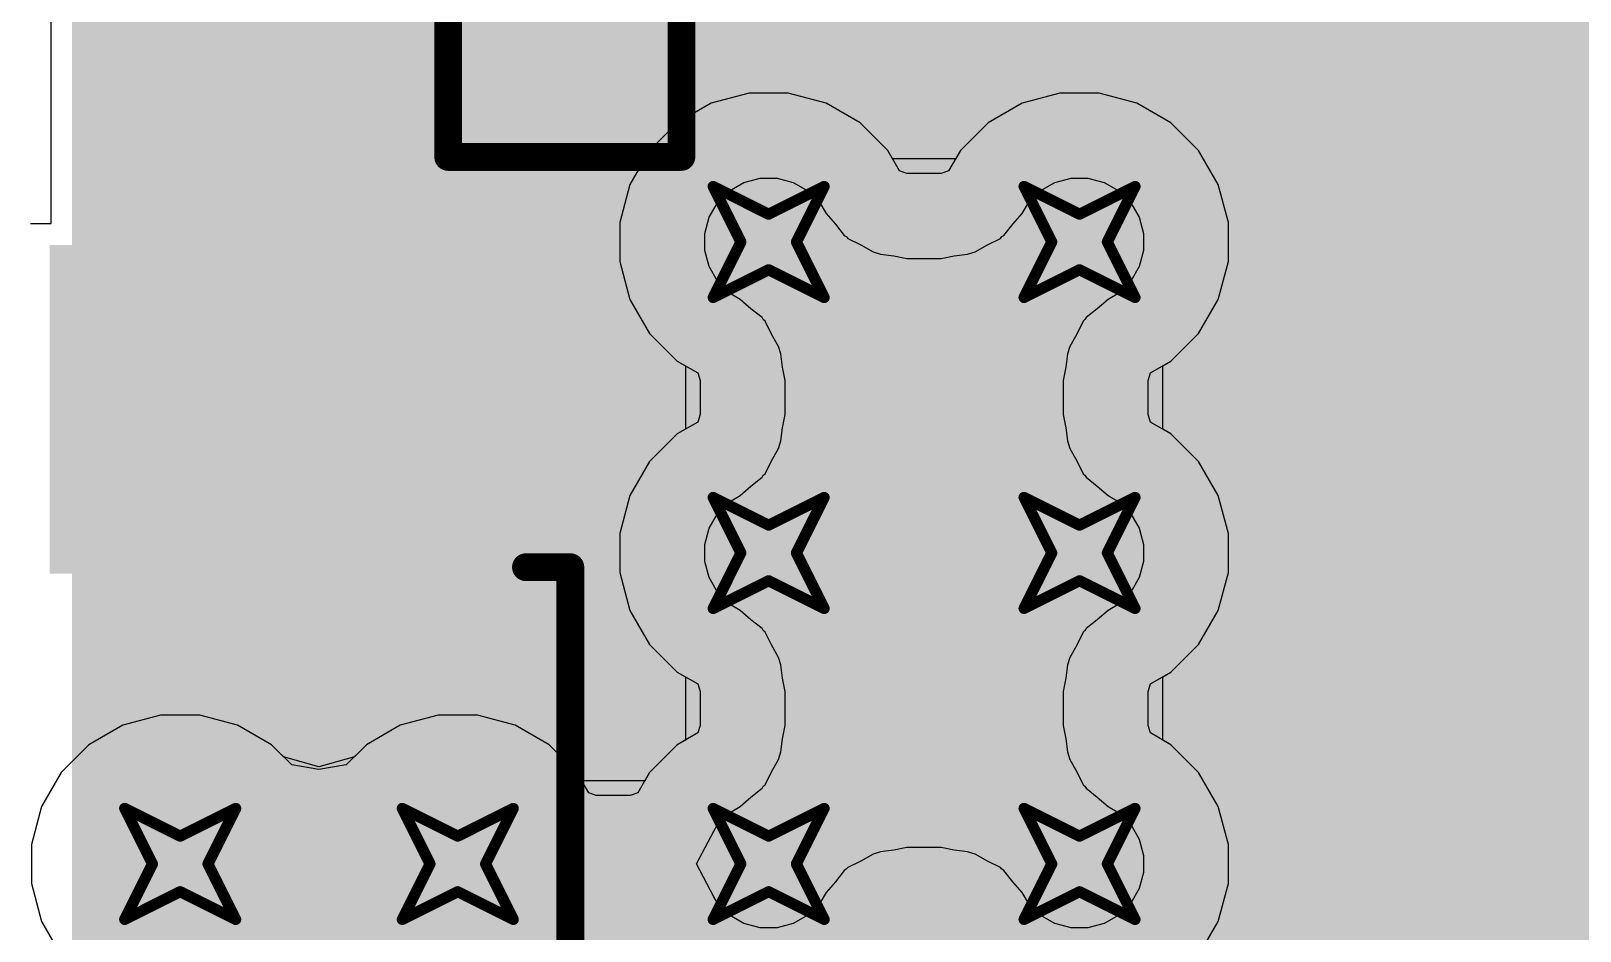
# Model space of a CAD drawing. Header units: inches. Extents: x -36 to 349, y -11 to 240.
# Drawn here: x 34.69 to 41.78, y 10.81 to 14.93 of the extents above; entities that cross this region are included whole.
import ezdxf

# ---------------------------------------------------------------- set-up
doc = ezdxf.new("R2010")
doc.units = ezdxf.units.IN
for name, color, linetype in [('Bottom Layer', 5, 'Continuous'), ('Drill Drawing', 1, 'Continuous'), ('Layer 1', 16, 'Continuous'), ('Layer 2', 76, 'Continuous'), ('Top Layer', 1, 'Continuous'), ('Top Overlay', 2, 'Continuous'), ('Top Paste', 8, 'Continuous'), ('Top Solder', 216, 'Continuous'), ('Via Holes', 16, 'Continuous')]:
    doc.layers.add(name, color=color, linetype=linetype)

# ---------------------------------------------------------------- blocks, each defined once
blk = doc.blocks.new('SOP_8_165')
at = {"layer": 'Top Layer'}
for points in [[(-3.4, 2.255), (-2.1, 2.255), (-2.1, 1.555), (-3.4, 1.555)], [(2.1, 2.255), (3.4, 2.255), (3.4, 1.555), (2.1, 1.555)], [(-3.4, 0.985), (-2.1, 0.985), (-2.1, 0.285), (-3.4, 0.285)], [(2.1, 0.985), (3.4, 0.985), (3.4, 0.285), (2.1, 0.285)], [(-3.4, -0.285), (-2.1, -0.285), (-2.1, -0.985), (-3.4, -0.985)], [(2.1, -0.285), (3.4, -0.285), (3.4, -0.985), (2.1, -0.985)], [(-3.4, -1.555), (-2.1, -1.555), (-2.1, -2.255), (-3.4, -2.255)], [(2.1, -1.555), (3.4, -1.555), (3.4, -2.255), (2.1, -2.255)]]:
    blk.add_hatch(color=1, dxfattribs=at).paths.add_polyline_path(points)
at = {"layer": 'Top Overlay'}
blk.add_hatch(color=2, dxfattribs=at).paths.add_polyline_path([(-1.9794, 1.4721), (-1.7, 1.4721), (-1.7, 2.1325), (-1.9794, 2.1325)])
at = {"layer": 'Top Paste'}
for points in [[(-3.4, 2.255), (-2.1, 2.255), (-2.1, 1.555), (-3.4, 1.555)], [(2.1, 2.255), (3.4, 2.255), (3.4, 1.555), (2.1, 1.555)], [(-3.4, 0.985), (-2.1, 0.985), (-2.1, 0.285), (-3.4, 0.285)], [(2.1, 0.985), (3.4, 0.985), (3.4, 0.285), (2.1, 0.285)], [(-3.4, -0.285), (-2.1, -0.285), (-2.1, -0.985), (-3.4, -0.985)], [(2.1, -0.285), (3.4, -0.285), (3.4, -0.985), (2.1, -0.985)], [(-3.4, -1.555), (-2.1, -1.555), (-2.1, -2.255), (-3.4, -2.255)], [(2.1, -1.555), (3.4, -1.555), (3.4, -2.255), (2.1, -2.255)]]:
    blk.add_hatch(color=8, dxfattribs=at).paths.add_polyline_path(points)
at = {"layer": 'Top Solder'}
for points in [[(-3.5016, 2.3566), (-1.9984, 2.3566), (-1.9984, 1.4534), (-3.5016, 1.4534)], [(1.9984, 2.3566), (3.5016, 2.3566), (3.5016, 1.4534), (1.9984, 1.4534)], [(-3.5016, 1.0866), (-1.9984, 1.0866), (-1.9984, 0.1834), (-3.5016, 0.1834)], [(1.9984, 1.0866), (3.5016, 1.0866), (3.5016, 0.1834), (1.9984, 0.1834)], [(-3.5016, -0.1834), (-1.9984, -0.1834), (-1.9984, -1.0866), (-3.5016, -1.0866)], [(1.9984, -0.1834), (3.5016, -0.1834), (3.5016, -1.0866), (1.9984, -1.0866)], [(-3.5016, -1.4534), (-1.9984, -1.4534), (-1.9984, -2.3566), (-3.5016, -2.3566)], [(1.9984, -1.4534), (3.5016, -1.4534), (3.5016, -2.3566), (1.9984, -2.3566)]]:
    blk.add_hatch(color=216, dxfattribs=at).paths.add_polyline_path(points)
at = {"layer": 'Top Overlay'}
for points in [[(-2.0356, 2.5654, 0.127, 0.127, 0), (-2.0356, 2.3622, 0.127, 0.127, 0)], [(-2.0356, 2.5654, 0.127, 0.127, 0), (2.0284, 2.5654, 0.127, 0.127, 0)], [(2.0284, 2.5654, 0.127, 0.127, 0), (2.0284, 2.3622, 0.127, 0.127, 0)], [(-3.6866, 2.032, 0.127, 0.127, 0), (-3.6866, 1.778, 0.127, 0.127, 0)], [(-3.6866, 2.032, 0.127, 0.127, 0), (-3.5596, 1.905, 0.127, 0.127, 0)], [(-3.5596, 1.905, 0.127, 0.127, 0), (-3.6866, 1.778, 0.127, 0.127, 0)], [(-2.0356, -2.3622, 0.127, 0.127, 0), (-2.0356, -2.5654, 0.127, 0.127, 0)], [(2.0284, -2.3622, 0.127, 0.127, 0), (2.0284, -2.5654, 0.127, 0.127, 0)], [(-2.0356, -2.5654, 0.127, 0.127, 0), (2.0284, -2.5654, 0.127, 0.127, 0)]]:
    blk.add_lwpolyline(points, format="xyseb", dxfattribs=at)
for points in [[(-2.0673, 2.5654, 0.0635, 0.0635, 1), (-2.0038, 2.5654, 0.0635, 0.0635, 1)], [(-2.0673, 2.5654, 0.0635, 0.0635, 1), (-2.0038, 2.5654, 0.0635, 0.0635, 1)], [(1.9967, 2.5654, 0.0635, 0.0635, 1), (2.0602, 2.5654, 0.0635, 0.0635, 1)], [(1.9967, 2.5654, 0.0635, 0.0635, 1), (2.0602, 2.5654, 0.0635, 0.0635, 1)], [(-2.0673, 2.3622, 0.0635, 0.0635, 1), (-2.0038, 2.3622, 0.0635, 0.0635, 1)], [(1.9967, 2.3622, 0.0635, 0.0635, 1), (2.0602, 2.3622, 0.0635, 0.0635, 1)], [(-3.7183, 2.032, 0.0635, 0.0635, 1), (-3.6548, 2.032, 0.0635, 0.0635, 1)], [(-3.7183, 2.032, 0.0635, 0.0635, 1), (-3.6548, 2.032, 0.0635, 0.0635, 1)], [(-3.5913, 1.905, 0.0635, 0.0635, 1), (-3.5278, 1.905, 0.0635, 0.0635, 1)], [(-3.5913, 1.905, 0.0635, 0.0635, 1), (-3.5278, 1.905, 0.0635, 0.0635, 1)], [(-3.7183, 1.778, 0.0635, 0.0635, 1), (-3.6548, 1.778, 0.0635, 0.0635, 1)], [(-3.7183, 1.778, 0.0635, 0.0635, 1), (-3.6548, 1.778, 0.0635, 0.0635, 1)], [(-2.0673, -2.3622, 0.0635, 0.0635, 1), (-2.0038, -2.3622, 0.0635, 0.0635, 1)], [(1.9967, -2.3622, 0.0635, 0.0635, 1), (2.0602, -2.3622, 0.0635, 0.0635, 1)], [(-2.0673, -2.5654, 0.0635, 0.0635, 1), (-2.0038, -2.5654, 0.0635, 0.0635, 1)], [(-2.0673, -2.5654, 0.0635, 0.0635, 1), (-2.0038, -2.5654, 0.0635, 0.0635, 1)], [(1.9967, -2.5654, 0.0635, 0.0635, 1), (2.0602, -2.5654, 0.0635, 0.0635, 1)], [(1.9967, -2.5654, 0.0635, 0.0635, 1), (2.0602, -2.5654, 0.0635, 0.0635, 1)]]:
    blk.add_lwpolyline(points, format="xyseb", close=True, dxfattribs=at)
blk = doc.blocks.new('R___0603_294')
at = {"layer": 'Top Layer'}
for points in [[(-0.381, 0.4445), (-0.381, -0.4445), (-1.143, -0.4445), (-1.143, 0.4445)], [(1.143, 0.4445), (1.143, -0.4445), (0.381, -0.4445), (0.381, 0.4445)]]:
    blk.add_hatch(color=1, dxfattribs=at).paths.add_polyline_path(points)
at = {"layer": 'Top Paste'}
for points in [[(-0.381, 0.4445), (-0.381, -0.4445), (-1.143, -0.4445), (-1.143, 0.4445)], [(1.143, 0.4445), (1.143, -0.4445), (0.381, -0.4445), (0.381, 0.4445)]]:
    blk.add_hatch(color=8, dxfattribs=at).paths.add_polyline_path(points)
at = {"layer": 'Top Solder'}
for points in [[(-0.2794, 0.5461), (-0.2794, -0.5461), (-1.2446, -0.5461), (-1.2446, 0.5461)], [(1.2446, 0.5461), (1.2446, -0.5461), (0.2794, -0.5461), (0.2794, 0.5461)]]:
    blk.add_hatch(color=216, dxfattribs=at).paths.add_polyline_path(points)
at = {"layer": 'Top Overlay'}
for points in [[(-1.2192, -0.5334, 0.127, 0.127, 0), (-1.2192, 0.5334, 0.127, 0.127, 0)], [(1.2192, 0.5334, 0.127, 0.127, 0), (-1.2192, 0.5334, 0.127, 0.127, 0)], [(1.2192, -0.5334, 0.127, 0.127, 0), (1.2192, 0.5334, 0.127, 0.127, 0)], [(1.2192, -0.5334, 0.127, 0.127, 0), (-1.2192, -0.5334, 0.127, 0.127, 0)]]:
    blk.add_lwpolyline(points, format="xyseb", dxfattribs=at)
for points in [[(-1.251, 0.5334, 0.0635, 0.0635, 1), (-1.1874, 0.5334, 0.0635, 0.0635, 1)], [(-1.251, 0.5334, 0.0635, 0.0635, 1), (-1.1874, 0.5334, 0.0635, 0.0635, 1)], [(1.1874, 0.5334, 0.0635, 0.0635, 1), (1.251, 0.5334, 0.0635, 0.0635, 1)], [(1.1874, 0.5334, 0.0635, 0.0635, 1), (1.251, 0.5334, 0.0635, 0.0635, 1)], [(-1.251, -0.5334, 0.0635, 0.0635, 1), (-1.1874, -0.5334, 0.0635, 0.0635, 1)], [(-1.251, -0.5334, 0.0635, 0.0635, 1), (-1.1874, -0.5334, 0.0635, 0.0635, 1)], [(1.1874, -0.5334, 0.0635, 0.0635, 1), (1.251, -0.5334, 0.0635, 0.0635, 1)], [(1.1874, -0.5334, 0.0635, 0.0635, 1), (1.251, -0.5334, 0.0635, 0.0635, 1)]]:
    blk.add_lwpolyline(points, format="xyseb", close=True, dxfattribs=at)

msp = doc.modelspace()

# ---------------------------------------------------------------- hatches: boundary and pattern name
at = {"layer": 'Bottom Layer'}
h = msp.add_hatch(color=5, dxfattribs=at)
edge = h.paths.add_edge_path()
edge.add_arc((38.0653, 13.9622), 0.3, 0, 360)
h = msp.add_hatch(color=5, dxfattribs=at)
edge = h.paths.add_edge_path()
edge.add_arc((39.4877, 13.9622), 0.3, 0, 360)
h = msp.add_hatch(color=5, dxfattribs=at)
edge = h.paths.add_edge_path()
edge.add_arc((38.0653, 12.5398), 0.3, 0, 360)
h = msp.add_hatch(color=5, dxfattribs=at)
edge = h.paths.add_edge_path()
edge.add_arc((39.4877, 12.5398), 0.3, 0, 360)
h = msp.add_hatch(color=5, dxfattribs=at)
edge = h.paths.add_edge_path()
edge.add_arc((35.3729, 11.1174), 0.3, 0, 360)
h = msp.add_hatch(color=5, dxfattribs=at)
edge = h.paths.add_edge_path()
edge.add_arc((36.6429, 11.1174), 0.3, 0, 360)
h = msp.add_hatch(color=5, dxfattribs=at)
edge = h.paths.add_edge_path()
edge.add_arc((38.0653, 11.1174), 0.3, 0, 360)
h = msp.add_hatch(color=5, dxfattribs=at)
edge = h.paths.add_edge_path()
edge.add_arc((39.4877, 11.1174), 0.3, 0, 360)
at = {"layer": 'Layer 1'}
h = msp.add_hatch(color=16, dxfattribs=at)
edge = h.paths.add_edge_path()
edge.add_arc((38.0653, 13.9622), 0.3, 0, 360)
h = msp.add_hatch(color=16, dxfattribs=at)
edge = h.paths.add_edge_path()
edge.add_arc((39.4877, 13.9622), 0.3, 0, 360)
h = msp.add_hatch(color=16, dxfattribs=at)
edge = h.paths.add_edge_path()
edge.add_arc((38.0653, 12.5398), 0.3, 0, 360)
h = msp.add_hatch(color=16, dxfattribs=at)
edge = h.paths.add_edge_path()
edge.add_arc((39.4877, 12.5398), 0.3, 0, 360)
h = msp.add_hatch(color=16, dxfattribs=at)
edge = h.paths.add_edge_path()
edge.add_arc((35.3729, 11.1174), 0.3, 0, 360)
h = msp.add_hatch(color=16, dxfattribs=at)
edge = h.paths.add_edge_path()
edge.add_arc((36.6429, 11.1174), 0.3, 0, 360)
h = msp.add_hatch(color=16, dxfattribs=at)
edge = h.paths.add_edge_path()
edge.add_arc((38.0653, 11.1174), 0.3, 0, 360)
h = msp.add_hatch(color=16, dxfattribs=at)
edge = h.paths.add_edge_path()
edge.add_arc((39.4877, 11.1174), 0.3, 0, 360)
at = {"layer": 'Layer 2'}
h = msp.add_hatch(color=76, dxfattribs=at)
edge = h.paths.add_edge_path()
edge.add_arc((38.0653, 13.9622), 0.3, 0, 360)
h = msp.add_hatch(color=76, dxfattribs=at)
edge = h.paths.add_edge_path()
edge.add_arc((39.4877, 13.9622), 0.3, 0, 360)
h = msp.add_hatch(color=76, dxfattribs=at)
edge = h.paths.add_edge_path()
edge.add_arc((38.0653, 12.5398), 0.3, 0, 360)
h = msp.add_hatch(color=76, dxfattribs=at)
edge = h.paths.add_edge_path()
edge.add_arc((39.4877, 12.5398), 0.3, 0, 360)
h = msp.add_hatch(color=76, dxfattribs=at)
edge = h.paths.add_edge_path()
edge.add_arc((35.3729, 11.1174), 0.3, 0, 360)
h = msp.add_hatch(color=76, dxfattribs=at)
edge = h.paths.add_edge_path()
edge.add_arc((36.6429, 11.1174), 0.3, 0, 360)
h = msp.add_hatch(color=76, dxfattribs=at)
edge = h.paths.add_edge_path()
edge.add_arc((38.0653, 11.1174), 0.3, 0, 360)
h = msp.add_hatch(color=76, dxfattribs=at)
edge = h.paths.add_edge_path()
edge.add_arc((39.4877, 11.1174), 0.3, 0, 360)
at = {"layer": 'Top Layer'}
msp.add_hatch(color=1, dxfattribs=at).paths.add_polyline_path([(34.8776, 10.5774), (48.1674, 10.5774), (48.1674, 15.621), (34.8776, 15.621)])
h = msp.add_hatch(color=1, dxfattribs=at)
edge = h.paths.add_edge_path()
edge.add_arc((38.0653, 13.9622), 0.3, 0, 360)
h = msp.add_hatch(color=1, dxfattribs=at)
edge = h.paths.add_edge_path()
edge.add_arc((39.4877, 13.9622), 0.3, 0, 360)
h = msp.add_hatch(color=1, dxfattribs=at)
edge = h.paths.add_edge_path()
edge.add_arc((38.0653, 12.5398), 0.3, 0, 360)
h = msp.add_hatch(color=1, dxfattribs=at)
edge = h.paths.add_edge_path()
edge.add_arc((39.4877, 12.5398), 0.3, 0, 360)
h = msp.add_hatch(color=1, dxfattribs=at)
edge = h.paths.add_edge_path()
edge.add_arc((35.3729, 11.1174), 0.3, 0, 360)
h = msp.add_hatch(color=1, dxfattribs=at)
edge = h.paths.add_edge_path()
edge.add_arc((36.6429, 11.1174), 0.3, 0, 360)
h = msp.add_hatch(color=1, dxfattribs=at)
edge = h.paths.add_edge_path()
edge.add_arc((38.0653, 11.1174), 0.3, 0, 360)
h = msp.add_hatch(color=1, dxfattribs=at)
edge = h.paths.add_edge_path()
edge.add_arc((39.4877, 11.1174), 0.3, 0, 360)
at = {"layer": 'Via Holes'}
h = msp.add_hatch(color=7, dxfattribs=at)
edge = h.paths.add_edge_path()
edge.add_arc((38.0653, 13.9622), 0.15, 0, 360)
h = msp.add_hatch(color=7, dxfattribs=at)
edge = h.paths.add_edge_path()
edge.add_arc((39.4877, 13.9622), 0.15, 0, 360)
h = msp.add_hatch(color=7, dxfattribs=at)
edge = h.paths.add_edge_path()
edge.add_arc((38.0653, 12.5398), 0.15, 0, 360)
h = msp.add_hatch(color=7, dxfattribs=at)
edge = h.paths.add_edge_path()
edge.add_arc((39.4877, 12.5398), 0.15, 0, 360)
h = msp.add_hatch(color=7, dxfattribs=at)
edge = h.paths.add_edge_path()
edge.add_arc((35.3729, 11.1174), 0.15, 0, 360)
h = msp.add_hatch(color=7, dxfattribs=at)
edge = h.paths.add_edge_path()
edge.add_arc((36.6429, 11.1174), 0.15, 0, 360)
h = msp.add_hatch(color=7, dxfattribs=at)
edge = h.paths.add_edge_path()
edge.add_arc((38.0653, 11.1174), 0.15, 0, 360)
h = msp.add_hatch(color=7, dxfattribs=at)
edge = h.paths.add_edge_path()
edge.add_arc((39.4877, 11.1174), 0.15, 0, 360)

# ---------------------------------------------------------------- linework, layer by layer
at = {"layer": 'Bottom Layer'}
for p, q in [((37.9756, 14.6432), (37.8024, 14.5968)), ((38.1549, 14.6432), (37.9756, 14.6432)), ((38.3281, 14.5968), (38.1549, 14.6432)), ((39.398, 14.6432), (39.2248, 14.5968)), ((39.5773, 14.6432), (39.398, 14.6432)), ((39.7505, 14.5968), (39.5773, 14.6432)), ((37.8024, 14.5968), (37.6471, 14.5071)), ((38.4834, 14.5071), (38.3281, 14.5968)), ((39.2248, 14.5968), (39.0695, 14.5071)), ((39.9058, 14.5071), (39.7505, 14.5968)), ((37.6471, 14.5071), (37.5203, 14.3803)), ((38.6102, 14.3803), (38.4834, 14.5071)), ((39.0695, 14.5071), (38.9427, 14.3803)), ((40.0326, 14.3803), (39.9058, 14.5071)), ((37.5203, 14.3803), (37.4307, 14.225)), ((38.6642, 14.2869), (38.6102, 14.3803)), ((38.9427, 14.3803), (38.8888, 14.2869)), ((40.1223, 14.225), (40.0326, 14.3803)), ((37.9524, 14.2348), (38.0268, 14.2547)), ((38.0268, 14.2547), (38.1038, 14.2547)), ((38.1038, 14.2547), (38.1782, 14.2348)), ((38.6982, 14.2757), (38.6642, 14.2869)), ((38.8547, 14.2757), (38.6982, 14.2757)), ((38.8888, 14.2869), (38.8547, 14.2757)), ((39.3748, 14.2348), (39.4492, 14.2547)), ((39.4492, 14.2547), (39.5262, 14.2547)), ((39.5262, 14.2547), (39.6006, 14.2348)), ((37.4307, 14.225), (37.3843, 14.0518)), ((37.8312, 14.1418), (37.8857, 14.1963)), ((37.8857, 14.1963), (37.9524, 14.2348)), ((38.1782, 14.2348), (38.2449, 14.1963)), ((38.2449, 14.1963), (38.2994, 14.1418)), ((39.2536, 14.1418), (39.3081, 14.1963)), ((39.3081, 14.1963), (39.3748, 14.2348)), ((39.6006, 14.2348), (39.6673, 14.1963)), ((39.6673, 14.1963), (39.7218, 14.1418)), ((40.1687, 14.0518), (40.1223, 14.225)), ((37.7927, 14.0751), (37.8312, 14.1418)), ((38.2994, 14.1418), (38.3277, 14.0927)), ((39.2252, 14.0927), (39.2536, 14.1418)), ((39.7218, 14.1418), (39.7603, 14.0751)), ((37.3843, 14.0518), (37.3843, 13.8725)), ((37.7727, 14.0007), (37.7927, 14.0751)), ((38.3277, 14.0927), (38.3709, 14.0435)), ((38.3709, 14.0435), (38.4112, 13.9921)), ((39.1417, 13.9921), (39.1821, 14.0435)), ((39.1821, 14.0435), (39.2252, 14.0927)), ((39.7603, 14.0751), (39.7802, 14.0007)), ((40.1687, 13.8725), (40.1687, 14.0518)), ((37.7727, 13.9237), (37.7727, 14.0007)), ((38.4112, 13.9921), (38.4206, 13.9868)), ((38.4206, 13.9868), (38.4277, 13.9787)), ((38.4277, 13.9787), (38.4863, 13.9498)), ((39.0667, 13.9498), (39.1253, 13.9787)), ((39.1253, 13.9787), (39.1324, 13.9868)), ((39.1324, 13.9868), (39.1417, 13.9921)), ((39.7802, 14.0007), (39.7802, 13.9237)), ((37.7927, 13.8493), (37.7727, 13.9237)), ((38.4863, 13.9498), (38.5433, 13.9177)), ((38.5433, 13.9177), (38.5774, 13.9066)), ((38.5774, 13.9066), (38.6382, 13.8992)), ((38.6382, 13.8992), (38.6982, 13.8873)), ((38.8547, 13.8873), (38.9148, 13.8992)), ((38.9148, 13.8992), (38.9756, 13.9066)), ((38.9756, 13.9066), (39.0097, 13.9177)), ((39.0097, 13.9177), (39.0667, 13.9498)), ((39.7802, 13.9237), (39.7603, 13.8493)), ((37.3843, 13.8725), (37.4307, 13.6993)), ((37.8312, 13.7826), (37.7927, 13.8493)), ((38.6982, 13.8873), (38.8547, 13.8873)), ((39.7603, 13.8493), (39.7218, 13.7826)), ((40.1223, 13.6993), (40.1687, 13.8725)), ((37.8857, 13.7281), (37.8312, 13.7826)), ((39.7218, 13.7826), (39.6673, 13.7281)), ((37.4307, 13.6993), (37.5203, 13.544)), ((37.9348, 13.6997), (37.8857, 13.7281)), ((37.984, 13.6566), (37.9348, 13.6997)), ((39.6182, 13.6997), (39.569, 13.6566)), ((39.6673, 13.7281), (39.6182, 13.6997)), ((40.0326, 13.544), (40.1223, 13.6993)), ((38.0354, 13.6162), (37.984, 13.6566)), ((38.0407, 13.6069), (38.0354, 13.6162)), ((39.5176, 13.6162), (39.5123, 13.6069)), ((39.569, 13.6566), (39.5176, 13.6162)), ((37.5203, 13.544), (37.6471, 13.4172)), ((38.0488, 13.5998), (38.0407, 13.6069)), ((38.0777, 13.5412), (38.0488, 13.5998)), ((38.1098, 13.4842), (38.0777, 13.5412)), ((39.4753, 13.5411), (39.4432, 13.4842)), ((39.5042, 13.5998), (39.4753, 13.5411)), ((39.5123, 13.6069), (39.5042, 13.5998)), ((39.9058, 13.4172), (40.0326, 13.544)), ((38.1209, 13.4501), (38.1098, 13.4842)), ((39.4432, 13.4842), (39.4321, 13.4501)), ((37.6471, 13.4172), (37.7406, 13.3633)), ((38.1282, 13.3893), (38.1209, 13.4501)), ((39.4321, 13.4501), (39.4247, 13.3893)), ((39.8124, 13.3633), (39.9058, 13.4172)), ((37.7406, 13.3633), (37.7517, 13.3292)), ((37.7517, 13.3292), (37.7517, 13.1727)), ((38.1402, 13.3292), (38.1282, 13.3893)), ((38.1402, 13.1727), (38.1402, 13.3292)), ((39.4247, 13.3893), (39.4128, 13.3292)), ((39.4128, 13.3292), (39.4128, 13.1727)), ((39.8012, 13.3292), (39.8124, 13.3633)), ((39.8012, 13.1727), (39.8012, 13.3292)), ((37.7406, 13.1387), (37.6471, 13.0847)), ((37.7517, 13.1727), (37.7406, 13.1387)), ((38.1209, 13.0519), (38.1282, 13.1127)), ((38.1282, 13.1127), (38.1402, 13.1727)), ((39.4128, 13.1727), (39.4247, 13.1127)), ((39.4247, 13.1127), (39.4321, 13.0519)), ((39.8124, 13.1387), (39.8012, 13.1727)), ((39.9058, 13.0847), (39.8124, 13.1387)), ((37.6471, 13.0847), (37.5203, 12.9579)), ((38.1097, 13.0178), (38.1209, 13.0519)), ((39.4321, 13.0519), (39.4432, 13.0178)), ((40.0326, 12.9579), (39.9058, 13.0847)), ((38.0777, 12.9608), (38.1097, 13.0178)), ((39.4432, 13.0178), (39.4753, 12.9608)), ((37.5203, 12.9579), (37.4307, 12.8026)), ((38.0407, 12.8951), (38.0488, 12.9022)), ((38.0488, 12.9022), (38.0777, 12.9608)), ((39.4753, 12.9608), (39.5042, 12.9022)), ((39.5042, 12.9022), (39.5123, 12.8951)), ((40.1223, 12.8026), (40.0326, 12.9579)), ((37.9348, 12.8022), (37.984, 12.8454)), ((37.984, 12.8454), (38.0354, 12.8857)), ((38.0354, 12.8857), (38.0407, 12.8951)), ((39.5123, 12.8951), (39.5176, 12.8857)), ((39.5176, 12.8857), (39.569, 12.8454)), ((39.569, 12.8454), (39.6182, 12.8022)), ((37.4307, 12.8026), (37.3843, 12.6294)), ((37.8312, 12.7194), (37.8857, 12.7739)), ((37.8857, 12.7739), (37.9348, 12.8022)), ((39.6182, 12.8022), (39.6673, 12.7739)), ((39.6673, 12.7739), (39.7218, 12.7194)), ((40.1687, 12.6294), (40.1223, 12.8026)), ((37.7927, 12.6527), (37.8312, 12.7194)), ((39.7218, 12.7194), (39.7603, 12.6527)), ((37.3843, 12.6294), (37.3843, 12.4501)), ((37.7727, 12.5783), (37.7927, 12.6527)), ((39.7603, 12.6527), (39.7802, 12.5783)), ((40.1687, 12.4501), (40.1687, 12.6294)), ((37.7727, 12.5013), (37.7727, 12.5783)), ((39.7802, 12.5783), (39.7802, 12.5013)), ((37.7927, 12.4269), (37.7727, 12.5013)), ((39.7802, 12.5013), (39.7603, 12.4269)), ((37.3843, 12.4501), (37.4307, 12.2769)), ((37.8312, 12.3602), (37.7927, 12.4269)), ((39.7603, 12.4269), (39.7218, 12.3602)), ((40.1223, 12.2769), (40.1687, 12.4501)), ((37.8857, 12.3057), (37.8312, 12.3602)), ((39.7218, 12.3602), (39.6673, 12.3057)), ((37.4307, 12.2769), (37.5203, 12.1216)), ((37.9348, 12.2773), (37.8857, 12.3057)), ((37.984, 12.2342), (37.9348, 12.2773)), ((39.6182, 12.2773), (39.569, 12.2342)), ((39.6673, 12.3057), (39.6182, 12.2773)), ((40.0326, 12.1216), (40.1223, 12.2769)), ((38.0354, 12.1938), (37.984, 12.2342)), ((38.0407, 12.1845), (38.0354, 12.1938)), ((39.5176, 12.1938), (39.5123, 12.1845)), ((39.569, 12.2342), (39.5176, 12.1938)), ((37.5203, 12.1216), (37.6471, 11.9948)), ((38.0488, 12.1774), (38.0407, 12.1845)), ((38.0777, 12.1188), (38.0488, 12.1774)), ((39.5042, 12.1774), (39.4753, 12.1187)), ((39.5123, 12.1845), (39.5042, 12.1774)), ((39.9058, 11.9948), (40.0326, 12.1216)), ((38.1098, 12.0618), (38.0777, 12.1188)), ((38.1209, 12.0277), (38.1098, 12.0618)), ((39.4432, 12.0618), (39.4321, 12.0277)), ((39.4753, 12.1187), (39.4432, 12.0618)), ((37.6471, 11.9948), (37.7406, 11.9409)), ((38.1282, 11.9669), (38.1209, 12.0277)), ((39.4321, 12.0277), (39.4247, 11.9669)), ((39.8124, 11.9409), (39.9058, 11.9948)), ((37.7406, 11.9409), (37.7517, 11.9068)), ((37.7517, 11.9068), (37.7517, 11.7503)), ((38.1402, 11.9068), (38.1282, 11.9669)), ((38.1402, 11.7503), (38.1402, 11.9068)), ((39.4247, 11.9669), (39.4128, 11.9068)), ((39.4128, 11.9068), (39.4128, 11.7503)), ((39.8012, 11.9068), (39.8124, 11.9409)), ((39.8012, 11.7503), (39.8012, 11.9068)), ((35.2832, 11.7984), (35.11, 11.752)), ((35.4625, 11.7984), (35.2832, 11.7984)), ((35.6357, 11.752), (35.4625, 11.7984)), ((36.5532, 11.7984), (36.38, 11.752)), ((36.7325, 11.7984), (36.5532, 11.7984)), ((36.9057, 11.752), (36.7325, 11.7984)), ((35.11, 11.752), (34.9547, 11.6623)), ((35.791, 11.6623), (35.6357, 11.752)), ((36.38, 11.752), (36.2247, 11.6623)), ((37.061, 11.6623), (36.9057, 11.752)), ((37.7406, 11.7163), (37.6471, 11.6623)), ((37.7517, 11.7503), (37.7406, 11.7163)), ((38.1282, 11.6903), (38.1402, 11.7503)), ((39.4128, 11.7503), (39.4247, 11.6903)), ((39.8124, 11.7163), (39.8012, 11.7503)), ((39.9058, 11.6623), (39.8124, 11.7163)), ((34.9547, 11.6623), (34.8279, 11.5355)), ((35.8834, 11.5699), (35.791, 11.6623)), ((36.2247, 11.6623), (36.1324, 11.5699)), ((37.1878, 11.5355), (37.061, 11.6623)), ((37.6471, 11.6623), (37.5203, 11.5355)), ((38.1097, 11.5954), (38.1209, 11.6295)), ((38.1209, 11.6295), (38.1282, 11.6903)), ((39.4247, 11.6903), (39.4321, 11.6295)), ((39.4321, 11.6295), (39.4432, 11.5954)), ((40.0326, 11.5355), (39.9058, 11.6623)), ((36.0079, 11.55), (35.8834, 11.5699)), ((36.1324, 11.5699), (36.0079, 11.55)), ((38.0777, 11.5384), (38.1097, 11.5954)), ((39.4432, 11.5954), (39.4753, 11.5384)), ((34.8279, 11.5355), (34.7383, 11.3802)), ((37.2418, 11.4421), (37.1878, 11.5355)), ((37.5203, 11.5355), (37.4664, 11.4421)), ((38.0488, 11.4798), (38.0777, 11.5384)), ((39.4753, 11.5384), (39.5042, 11.4798)), ((40.1223, 11.3802), (40.0326, 11.5355)), ((37.2758, 11.4309), (37.2418, 11.4421)), ((37.4323, 11.4309), (37.2758, 11.4309)), ((37.4664, 11.4421), (37.4323, 11.4309)), ((37.9348, 11.3798), (37.984, 11.423)), ((37.984, 11.423), (38.0354, 11.4633)), ((38.0354, 11.4633), (38.0407, 11.4727)), ((38.0407, 11.4727), (38.0488, 11.4798)), ((39.5042, 11.4798), (39.5123, 11.4727)), ((39.5123, 11.4727), (39.5176, 11.4633)), ((39.5176, 11.4633), (39.569, 11.423)), ((39.569, 11.423), (39.6182, 11.3798)), ((34.7383, 11.3802), (34.6919, 11.207)), ((37.8312, 11.297), (37.8857, 11.3515)), ((37.8857, 11.3515), (37.9348, 11.3798)), ((39.6182, 11.3798), (39.6673, 11.3515)), ((39.6673, 11.3515), (39.7218, 11.297)), ((40.1687, 11.207), (40.1223, 11.3802)), ((37.814, 11.2672), (37.8312, 11.297)), ((39.7218, 11.297), (39.7603, 11.2303)), ((34.6919, 11.207), (34.6919, 11.0277)), ((37.7351, 11.1174), (37.814, 11.2672)), ((39.7603, 11.2303), (39.7802, 11.1559)), ((40.1687, 11.0277), (40.1687, 11.207)), ((38.4863, 11.1298), (38.4277, 11.1009)), ((38.5433, 11.1619), (38.4863, 11.1298)), ((38.5774, 11.173), (38.5433, 11.1619)), ((38.6382, 11.1803), (38.5774, 11.173)), ((38.6982, 11.1923), (38.6382, 11.1803)), ((38.8547, 11.1923), (38.6982, 11.1923)), ((38.9148, 11.1803), (38.8547, 11.1923)), ((38.9756, 11.173), (38.9148, 11.1803)), ((39.0097, 11.1618), (38.9756, 11.173)), ((39.0666, 11.1298), (39.0097, 11.1618)), ((39.1253, 11.1009), (39.0666, 11.1298)), ((39.7802, 11.1559), (39.7802, 11.0789)), ((37.814, 10.9676), (37.7351, 11.1174)), ((38.4112, 11.0875), (38.3709, 11.0361)), ((38.4206, 11.0928), (38.4112, 11.0875)), ((38.4277, 11.1009), (38.4206, 11.0928)), ((39.1324, 11.0928), (39.1253, 11.1009)), ((39.1417, 11.0875), (39.1324, 11.0928)), ((39.1821, 11.0361), (39.1417, 11.0875)), ((39.7802, 11.0789), (39.7603, 11.0045)), ((34.6919, 11.0277), (34.7383, 10.8545)), ((38.3277, 10.9869), (38.2994, 10.9378)), ((38.3709, 11.0361), (38.3277, 10.9869)), ((39.2252, 10.9869), (39.1821, 11.0361)), ((39.2536, 10.9378), (39.2252, 10.9869)), ((39.7603, 11.0045), (39.7218, 10.9378)), ((40.1223, 10.8545), (40.1687, 11.0277)), ((37.8312, 10.9378), (37.814, 10.9676)), ((37.8857, 10.8833), (37.8312, 10.9378)), ((38.2994, 10.9378), (38.2449, 10.8833)), ((39.3081, 10.8833), (39.2536, 10.9378)), ((39.7218, 10.9378), (39.6673, 10.8833)), ((34.7383, 10.8545), (34.8279, 10.6992)), ((37.9524, 10.8448), (37.8857, 10.8833)), ((38.0268, 10.8248), (37.9524, 10.8448)), ((38.1782, 10.8448), (38.1038, 10.8248)), ((38.2449, 10.8833), (38.1782, 10.8448)), ((39.3748, 10.8448), (39.3081, 10.8833)), ((39.4492, 10.8248), (39.3748, 10.8448)), ((39.6006, 10.8448), (39.5262, 10.8248)), ((39.6673, 10.8833), (39.6006, 10.8448)), ((40.0326, 10.6992), (40.1223, 10.8545)), ((38.1038, 10.8248), (38.0268, 10.8248)), ((39.5262, 10.8248), (39.4492, 10.8248))]:
    msp.add_line(p, q, dxfattribs=at)
at = {"layer": 'Drill Drawing'}
for points in [[(37.8113, 14.2162, 0.0508, 0.0508, 0), (38.0653, 14.0892, 0.0508, 0.0508, 0)], [(37.8113, 14.2162, 0.0508, 0.0508, 0), (37.9383, 13.9622, 0.0508, 0.0508, 0)], [(38.0653, 14.0892, 0.0508, 0.0508, 0), (38.3193, 14.2162, 0.0508, 0.0508, 0)], [(38.1923, 13.9622, 0.0508, 0.0508, 0), (38.3193, 14.2162, 0.0508, 0.0508, 0)], [(39.2337, 14.2162, 0.0508, 0.0508, 0), (39.4877, 14.0892, 0.0508, 0.0508, 0)], [(39.2337, 14.2162, 0.0508, 0.0508, 0), (39.3607, 13.9622, 0.0508, 0.0508, 0)], [(39.4877, 14.0892, 0.0508, 0.0508, 0), (39.7417, 14.2162, 0.0508, 0.0508, 0)], [(39.6147, 13.9622, 0.0508, 0.0508, 0), (39.7417, 14.2162, 0.0508, 0.0508, 0)], [(37.8113, 13.7082, 0.0508, 0.0508, 0), (37.9383, 13.9622, 0.0508, 0.0508, 0)], [(38.1923, 13.9622, 0.0508, 0.0508, 0), (38.3193, 13.7082, 0.0508, 0.0508, 0)], [(39.2337, 13.7082, 0.0508, 0.0508, 0), (39.3607, 13.9622, 0.0508, 0.0508, 0)], [(39.6147, 13.9622, 0.0508, 0.0508, 0), (39.7417, 13.7082, 0.0508, 0.0508, 0)], [(37.8113, 13.7082, 0.0508, 0.0508, 0), (38.0653, 13.8352, 0.0508, 0.0508, 0)], [(38.0653, 13.8352, 0.0508, 0.0508, 0), (38.3193, 13.7082, 0.0508, 0.0508, 0)], [(39.2337, 13.7082, 0.0508, 0.0508, 0), (39.4877, 13.8352, 0.0508, 0.0508, 0)], [(39.4877, 13.8352, 0.0508, 0.0508, 0), (39.7417, 13.7082, 0.0508, 0.0508, 0)], [(37.8113, 12.7938, 0.0508, 0.0508, 0), (38.0653, 12.6668, 0.0508, 0.0508, 0)], [(37.8113, 12.7938, 0.0508, 0.0508, 0), (37.9383, 12.5398, 0.0508, 0.0508, 0)], [(38.0653, 12.6668, 0.0508, 0.0508, 0), (38.3193, 12.7938, 0.0508, 0.0508, 0)], [(38.1923, 12.5398, 0.0508, 0.0508, 0), (38.3193, 12.7938, 0.0508, 0.0508, 0)], [(39.2337, 12.7938, 0.0508, 0.0508, 0), (39.4877, 12.6668, 0.0508, 0.0508, 0)], [(39.2337, 12.7938, 0.0508, 0.0508, 0), (39.3607, 12.5398, 0.0508, 0.0508, 0)], [(39.4877, 12.6668, 0.0508, 0.0508, 0), (39.7417, 12.7938, 0.0508, 0.0508, 0)], [(39.6147, 12.5398, 0.0508, 0.0508, 0), (39.7417, 12.7938, 0.0508, 0.0508, 0)], [(37.8113, 12.2858, 0.0508, 0.0508, 0), (37.9383, 12.5398, 0.0508, 0.0508, 0)], [(38.1923, 12.5398, 0.0508, 0.0508, 0), (38.3193, 12.2858, 0.0508, 0.0508, 0)], [(39.2337, 12.2858, 0.0508, 0.0508, 0), (39.3607, 12.5398, 0.0508, 0.0508, 0)], [(39.6147, 12.5398, 0.0508, 0.0508, 0), (39.7417, 12.2858, 0.0508, 0.0508, 0)], [(37.8113, 12.2858, 0.0508, 0.0508, 0), (38.0653, 12.4128, 0.0508, 0.0508, 0)], [(38.0653, 12.4128, 0.0508, 0.0508, 0), (38.3193, 12.2858, 0.0508, 0.0508, 0)], [(39.2337, 12.2858, 0.0508, 0.0508, 0), (39.4877, 12.4128, 0.0508, 0.0508, 0)], [(39.4877, 12.4128, 0.0508, 0.0508, 0), (39.7417, 12.2858, 0.0508, 0.0508, 0)], [(35.1189, 11.3714, 0.0508, 0.0508, 0), (35.3729, 11.2444, 0.0508, 0.0508, 0)], [(35.1189, 11.3714, 0.0508, 0.0508, 0), (35.2459, 11.1174, 0.0508, 0.0508, 0)], [(35.3729, 11.2444, 0.0508, 0.0508, 0), (35.6269, 11.3714, 0.0508, 0.0508, 0)], [(35.4999, 11.1174, 0.0508, 0.0508, 0), (35.6269, 11.3714, 0.0508, 0.0508, 0)], [(36.3889, 11.3714, 0.0508, 0.0508, 0), (36.6429, 11.2444, 0.0508, 0.0508, 0)], [(36.3889, 11.3714, 0.0508, 0.0508, 0), (36.5159, 11.1174, 0.0508, 0.0508, 0)], [(36.6429, 11.2444, 0.0508, 0.0508, 0), (36.8969, 11.3714, 0.0508, 0.0508, 0)], [(36.7699, 11.1174, 0.0508, 0.0508, 0), (36.8969, 11.3714, 0.0508, 0.0508, 0)], [(37.8113, 11.3714, 0.0508, 0.0508, 0), (38.0653, 11.2444, 0.0508, 0.0508, 0)], [(37.8113, 11.3714, 0.0508, 0.0508, 0), (37.9383, 11.1174, 0.0508, 0.0508, 0)], [(38.0653, 11.2444, 0.0508, 0.0508, 0), (38.3193, 11.3714, 0.0508, 0.0508, 0)], [(38.1923, 11.1174, 0.0508, 0.0508, 0), (38.3193, 11.3714, 0.0508, 0.0508, 0)], [(39.2337, 11.3714, 0.0508, 0.0508, 0), (39.4877, 11.2444, 0.0508, 0.0508, 0)], [(39.2337, 11.3714, 0.0508, 0.0508, 0), (39.3607, 11.1174, 0.0508, 0.0508, 0)], [(39.4877, 11.2444, 0.0508, 0.0508, 0), (39.7417, 11.3714, 0.0508, 0.0508, 0)], [(39.6147, 11.1174, 0.0508, 0.0508, 0), (39.7417, 11.3714, 0.0508, 0.0508, 0)], [(35.1189, 10.8634, 0.0508, 0.0508, 0), (35.2459, 11.1174, 0.0508, 0.0508, 0)], [(35.4999, 11.1174, 0.0508, 0.0508, 0), (35.6269, 10.8634, 0.0508, 0.0508, 0)], [(36.3889, 10.8634, 0.0508, 0.0508, 0), (36.5159, 11.1174, 0.0508, 0.0508, 0)], [(36.7699, 11.1174, 0.0508, 0.0508, 0), (36.8969, 10.8634, 0.0508, 0.0508, 0)], [(37.8113, 10.8634, 0.0508, 0.0508, 0), (37.9383, 11.1174, 0.0508, 0.0508, 0)], [(38.1923, 11.1174, 0.0508, 0.0508, 0), (38.3193, 10.8634, 0.0508, 0.0508, 0)], [(39.2337, 10.8634, 0.0508, 0.0508, 0), (39.3607, 11.1174, 0.0508, 0.0508, 0)], [(39.6147, 11.1174, 0.0508, 0.0508, 0), (39.7417, 10.8634, 0.0508, 0.0508, 0)], [(35.1189, 10.8634, 0.0508, 0.0508, 0), (35.3729, 10.9904, 0.0508, 0.0508, 0)], [(35.3729, 10.9904, 0.0508, 0.0508, 0), (35.6269, 10.8634, 0.0508, 0.0508, 0)], [(36.3889, 10.8634, 0.0508, 0.0508, 0), (36.6429, 10.9904, 0.0508, 0.0508, 0)], [(36.6429, 10.9904, 0.0508, 0.0508, 0), (36.8969, 10.8634, 0.0508, 0.0508, 0)], [(37.8113, 10.8634, 0.0508, 0.0508, 0), (38.0653, 10.9904, 0.0508, 0.0508, 0)], [(38.0653, 10.9904, 0.0508, 0.0508, 0), (38.3193, 10.8634, 0.0508, 0.0508, 0)], [(39.2337, 10.8634, 0.0508, 0.0508, 0), (39.4877, 10.9904, 0.0508, 0.0508, 0)], [(39.4877, 10.9904, 0.0508, 0.0508, 0), (39.7417, 10.8634, 0.0508, 0.0508, 0)]]:
    msp.add_lwpolyline(points, format="xyseb", dxfattribs=at)
for points in [[(37.7986, 14.2162, 0.0254, 0.0254, 1), (37.824, 14.2162, 0.0254, 0.0254, 1)], [(37.7986, 14.2162, 0.0254, 0.0254, 1), (37.824, 14.2162, 0.0254, 0.0254, 1)], [(38.3066, 14.2162, 0.0254, 0.0254, 1), (38.332, 14.2162, 0.0254, 0.0254, 1)], [(38.3066, 14.2162, 0.0254, 0.0254, 1), (38.332, 14.2162, 0.0254, 0.0254, 1)], [(39.221, 14.2162, 0.0254, 0.0254, 1), (39.2464, 14.2162, 0.0254, 0.0254, 1)], [(39.221, 14.2162, 0.0254, 0.0254, 1), (39.2464, 14.2162, 0.0254, 0.0254, 1)], [(39.729, 14.2162, 0.0254, 0.0254, 1), (39.7544, 14.2162, 0.0254, 0.0254, 1)], [(39.729, 14.2162, 0.0254, 0.0254, 1), (39.7544, 14.2162, 0.0254, 0.0254, 1)], [(38.0526, 14.0892, 0.0254, 0.0254, 1), (38.078, 14.0892, 0.0254, 0.0254, 1)], [(38.0526, 14.0892, 0.0254, 0.0254, 1), (38.078, 14.0892, 0.0254, 0.0254, 1)], [(39.475, 14.0892, 0.0254, 0.0254, 1), (39.5004, 14.0892, 0.0254, 0.0254, 1)], [(39.475, 14.0892, 0.0254, 0.0254, 1), (39.5004, 14.0892, 0.0254, 0.0254, 1)], [(37.9256, 13.9622, 0.0254, 0.0254, 1), (37.951, 13.9622, 0.0254, 0.0254, 1)], [(37.9256, 13.9622, 0.0254, 0.0254, 1), (37.951, 13.9622, 0.0254, 0.0254, 1)], [(38.1796, 13.9622, 0.0254, 0.0254, 1), (38.205, 13.9622, 0.0254, 0.0254, 1)], [(38.1796, 13.9622, 0.0254, 0.0254, 1), (38.205, 13.9622, 0.0254, 0.0254, 1)], [(39.348, 13.9622, 0.0254, 0.0254, 1), (39.3734, 13.9622, 0.0254, 0.0254, 1)], [(39.348, 13.9622, 0.0254, 0.0254, 1), (39.3734, 13.9622, 0.0254, 0.0254, 1)], [(39.602, 13.9622, 0.0254, 0.0254, 1), (39.6274, 13.9622, 0.0254, 0.0254, 1)], [(39.602, 13.9622, 0.0254, 0.0254, 1), (39.6274, 13.9622, 0.0254, 0.0254, 1)], [(38.0526, 13.8352, 0.0254, 0.0254, 1), (38.078, 13.8352, 0.0254, 0.0254, 1)], [(38.0526, 13.8352, 0.0254, 0.0254, 1), (38.078, 13.8352, 0.0254, 0.0254, 1)], [(39.475, 13.8352, 0.0254, 0.0254, 1), (39.5004, 13.8352, 0.0254, 0.0254, 1)], [(39.475, 13.8352, 0.0254, 0.0254, 1), (39.5004, 13.8352, 0.0254, 0.0254, 1)], [(37.7986, 13.7082, 0.0254, 0.0254, 1), (37.824, 13.7082, 0.0254, 0.0254, 1)], [(37.7986, 13.7082, 0.0254, 0.0254, 1), (37.824, 13.7082, 0.0254, 0.0254, 1)], [(38.3066, 13.7082, 0.0254, 0.0254, 1), (38.332, 13.7082, 0.0254, 0.0254, 1)], [(38.3066, 13.7082, 0.0254, 0.0254, 1), (38.332, 13.7082, 0.0254, 0.0254, 1)], [(39.221, 13.7082, 0.0254, 0.0254, 1), (39.2464, 13.7082, 0.0254, 0.0254, 1)], [(39.221, 13.7082, 0.0254, 0.0254, 1), (39.2464, 13.7082, 0.0254, 0.0254, 1)], [(39.729, 13.7082, 0.0254, 0.0254, 1), (39.7544, 13.7082, 0.0254, 0.0254, 1)], [(39.729, 13.7082, 0.0254, 0.0254, 1), (39.7544, 13.7082, 0.0254, 0.0254, 1)], [(37.7986, 12.7938, 0.0254, 0.0254, 1), (37.824, 12.7938, 0.0254, 0.0254, 1)], [(37.7986, 12.7938, 0.0254, 0.0254, 1), (37.824, 12.7938, 0.0254, 0.0254, 1)], [(38.3066, 12.7938, 0.0254, 0.0254, 1), (38.332, 12.7938, 0.0254, 0.0254, 1)], [(38.3066, 12.7938, 0.0254, 0.0254, 1), (38.332, 12.7938, 0.0254, 0.0254, 1)], [(39.221, 12.7938, 0.0254, 0.0254, 1), (39.2464, 12.7938, 0.0254, 0.0254, 1)], [(39.221, 12.7938, 0.0254, 0.0254, 1), (39.2464, 12.7938, 0.0254, 0.0254, 1)], [(39.729, 12.7938, 0.0254, 0.0254, 1), (39.7544, 12.7938, 0.0254, 0.0254, 1)], [(39.729, 12.7938, 0.0254, 0.0254, 1), (39.7544, 12.7938, 0.0254, 0.0254, 1)], [(38.0526, 12.6668, 0.0254, 0.0254, 1), (38.078, 12.6668, 0.0254, 0.0254, 1)], [(38.0526, 12.6668, 0.0254, 0.0254, 1), (38.078, 12.6668, 0.0254, 0.0254, 1)], [(39.475, 12.6668, 0.0254, 0.0254, 1), (39.5004, 12.6668, 0.0254, 0.0254, 1)], [(39.475, 12.6668, 0.0254, 0.0254, 1), (39.5004, 12.6668, 0.0254, 0.0254, 1)], [(37.9256, 12.5398, 0.0254, 0.0254, 1), (37.951, 12.5398, 0.0254, 0.0254, 1)], [(37.9256, 12.5398, 0.0254, 0.0254, 1), (37.951, 12.5398, 0.0254, 0.0254, 1)], [(38.1796, 12.5398, 0.0254, 0.0254, 1), (38.205, 12.5398, 0.0254, 0.0254, 1)], [(38.1796, 12.5398, 0.0254, 0.0254, 1), (38.205, 12.5398, 0.0254, 0.0254, 1)], [(39.348, 12.5398, 0.0254, 0.0254, 1), (39.3734, 12.5398, 0.0254, 0.0254, 1)], [(39.348, 12.5398, 0.0254, 0.0254, 1), (39.3734, 12.5398, 0.0254, 0.0254, 1)], [(39.602, 12.5398, 0.0254, 0.0254, 1), (39.6274, 12.5398, 0.0254, 0.0254, 1)], [(39.602, 12.5398, 0.0254, 0.0254, 1), (39.6274, 12.5398, 0.0254, 0.0254, 1)], [(38.0526, 12.4128, 0.0254, 0.0254, 1), (38.078, 12.4128, 0.0254, 0.0254, 1)], [(38.0526, 12.4128, 0.0254, 0.0254, 1), (38.078, 12.4128, 0.0254, 0.0254, 1)], [(39.475, 12.4128, 0.0254, 0.0254, 1), (39.5004, 12.4128, 0.0254, 0.0254, 1)], [(39.475, 12.4128, 0.0254, 0.0254, 1), (39.5004, 12.4128, 0.0254, 0.0254, 1)], [(37.7986, 12.2858, 0.0254, 0.0254, 1), (37.824, 12.2858, 0.0254, 0.0254, 1)], [(37.7986, 12.2858, 0.0254, 0.0254, 1), (37.824, 12.2858, 0.0254, 0.0254, 1)], [(38.3066, 12.2858, 0.0254, 0.0254, 1), (38.332, 12.2858, 0.0254, 0.0254, 1)], [(38.3066, 12.2858, 0.0254, 0.0254, 1), (38.332, 12.2858, 0.0254, 0.0254, 1)], [(39.221, 12.2858, 0.0254, 0.0254, 1), (39.2464, 12.2858, 0.0254, 0.0254, 1)], [(39.221, 12.2858, 0.0254, 0.0254, 1), (39.2464, 12.2858, 0.0254, 0.0254, 1)], [(39.729, 12.2858, 0.0254, 0.0254, 1), (39.7544, 12.2858, 0.0254, 0.0254, 1)], [(39.729, 12.2858, 0.0254, 0.0254, 1), (39.7544, 12.2858, 0.0254, 0.0254, 1)], [(35.1062, 11.3714, 0.0254, 0.0254, 1), (35.1316, 11.3714, 0.0254, 0.0254, 1)], [(35.1062, 11.3714, 0.0254, 0.0254, 1), (35.1316, 11.3714, 0.0254, 0.0254, 1)], [(35.6142, 11.3714, 0.0254, 0.0254, 1), (35.6396, 11.3714, 0.0254, 0.0254, 1)], [(35.6142, 11.3714, 0.0254, 0.0254, 1), (35.6396, 11.3714, 0.0254, 0.0254, 1)], [(36.3762, 11.3714, 0.0254, 0.0254, 1), (36.4016, 11.3714, 0.0254, 0.0254, 1)], [(36.3762, 11.3714, 0.0254, 0.0254, 1), (36.4016, 11.3714, 0.0254, 0.0254, 1)], [(36.8842, 11.3714, 0.0254, 0.0254, 1), (36.9096, 11.3714, 0.0254, 0.0254, 1)], [(36.8842, 11.3714, 0.0254, 0.0254, 1), (36.9096, 11.3714, 0.0254, 0.0254, 1)], [(37.7986, 11.3714, 0.0254, 0.0254, 1), (37.824, 11.3714, 0.0254, 0.0254, 1)], [(37.7986, 11.3714, 0.0254, 0.0254, 1), (37.824, 11.3714, 0.0254, 0.0254, 1)], [(38.3066, 11.3714, 0.0254, 0.0254, 1), (38.332, 11.3714, 0.0254, 0.0254, 1)], [(38.3066, 11.3714, 0.0254, 0.0254, 1), (38.332, 11.3714, 0.0254, 0.0254, 1)], [(39.221, 11.3714, 0.0254, 0.0254, 1), (39.2464, 11.3714, 0.0254, 0.0254, 1)], [(39.221, 11.3714, 0.0254, 0.0254, 1), (39.2464, 11.3714, 0.0254, 0.0254, 1)], [(39.729, 11.3714, 0.0254, 0.0254, 1), (39.7544, 11.3714, 0.0254, 0.0254, 1)], [(39.729, 11.3714, 0.0254, 0.0254, 1), (39.7544, 11.3714, 0.0254, 0.0254, 1)], [(35.3602, 11.2444, 0.0254, 0.0254, 1), (35.3856, 11.2444, 0.0254, 0.0254, 1)], [(35.3602, 11.2444, 0.0254, 0.0254, 1), (35.3856, 11.2444, 0.0254, 0.0254, 1)], [(36.6302, 11.2444, 0.0254, 0.0254, 1), (36.6556, 11.2444, 0.0254, 0.0254, 1)], [(36.6302, 11.2444, 0.0254, 0.0254, 1), (36.6556, 11.2444, 0.0254, 0.0254, 1)], [(38.0526, 11.2444, 0.0254, 0.0254, 1), (38.078, 11.2444, 0.0254, 0.0254, 1)], [(38.0526, 11.2444, 0.0254, 0.0254, 1), (38.078, 11.2444, 0.0254, 0.0254, 1)], [(39.475, 11.2444, 0.0254, 0.0254, 1), (39.5004, 11.2444, 0.0254, 0.0254, 1)], [(39.475, 11.2444, 0.0254, 0.0254, 1), (39.5004, 11.2444, 0.0254, 0.0254, 1)], [(35.2332, 11.1174, 0.0254, 0.0254, 1), (35.2586, 11.1174, 0.0254, 0.0254, 1)], [(35.2332, 11.1174, 0.0254, 0.0254, 1), (35.2586, 11.1174, 0.0254, 0.0254, 1)], [(35.4872, 11.1174, 0.0254, 0.0254, 1), (35.5126, 11.1174, 0.0254, 0.0254, 1)], [(35.4872, 11.1174, 0.0254, 0.0254, 1), (35.5126, 11.1174, 0.0254, 0.0254, 1)], [(36.5032, 11.1174, 0.0254, 0.0254, 1), (36.5286, 11.1174, 0.0254, 0.0254, 1)], [(36.5032, 11.1174, 0.0254, 0.0254, 1), (36.5286, 11.1174, 0.0254, 0.0254, 1)], [(36.7572, 11.1174, 0.0254, 0.0254, 1), (36.7826, 11.1174, 0.0254, 0.0254, 1)], [(36.7572, 11.1174, 0.0254, 0.0254, 1), (36.7826, 11.1174, 0.0254, 0.0254, 1)], [(37.9256, 11.1174, 0.0254, 0.0254, 1), (37.951, 11.1174, 0.0254, 0.0254, 1)], [(37.9256, 11.1174, 0.0254, 0.0254, 1), (37.951, 11.1174, 0.0254, 0.0254, 1)], [(38.1796, 11.1174, 0.0254, 0.0254, 1), (38.205, 11.1174, 0.0254, 0.0254, 1)], [(38.1796, 11.1174, 0.0254, 0.0254, 1), (38.205, 11.1174, 0.0254, 0.0254, 1)], [(39.348, 11.1174, 0.0254, 0.0254, 1), (39.3734, 11.1174, 0.0254, 0.0254, 1)], [(39.348, 11.1174, 0.0254, 0.0254, 1), (39.3734, 11.1174, 0.0254, 0.0254, 1)], [(39.602, 11.1174, 0.0254, 0.0254, 1), (39.6274, 11.1174, 0.0254, 0.0254, 1)], [(39.602, 11.1174, 0.0254, 0.0254, 1), (39.6274, 11.1174, 0.0254, 0.0254, 1)], [(35.3602, 10.9904, 0.0254, 0.0254, 1), (35.3856, 10.9904, 0.0254, 0.0254, 1)], [(35.3602, 10.9904, 0.0254, 0.0254, 1), (35.3856, 10.9904, 0.0254, 0.0254, 1)], [(36.6302, 10.9904, 0.0254, 0.0254, 1), (36.6556, 10.9904, 0.0254, 0.0254, 1)], [(36.6302, 10.9904, 0.0254, 0.0254, 1), (36.6556, 10.9904, 0.0254, 0.0254, 1)], [(38.0526, 10.9904, 0.0254, 0.0254, 1), (38.078, 10.9904, 0.0254, 0.0254, 1)], [(38.0526, 10.9904, 0.0254, 0.0254, 1), (38.078, 10.9904, 0.0254, 0.0254, 1)], [(39.475, 10.9904, 0.0254, 0.0254, 1), (39.5004, 10.9904, 0.0254, 0.0254, 1)], [(39.475, 10.9904, 0.0254, 0.0254, 1), (39.5004, 10.9904, 0.0254, 0.0254, 1)], [(35.1062, 10.8634, 0.0254, 0.0254, 1), (35.1316, 10.8634, 0.0254, 0.0254, 1)], [(35.1062, 10.8634, 0.0254, 0.0254, 1), (35.1316, 10.8634, 0.0254, 0.0254, 1)], [(35.6142, 10.8634, 0.0254, 0.0254, 1), (35.6396, 10.8634, 0.0254, 0.0254, 1)], [(35.6142, 10.8634, 0.0254, 0.0254, 1), (35.6396, 10.8634, 0.0254, 0.0254, 1)], [(36.3762, 10.8634, 0.0254, 0.0254, 1), (36.4016, 10.8634, 0.0254, 0.0254, 1)], [(36.3762, 10.8634, 0.0254, 0.0254, 1), (36.4016, 10.8634, 0.0254, 0.0254, 1)], [(36.8842, 10.8634, 0.0254, 0.0254, 1), (36.9096, 10.8634, 0.0254, 0.0254, 1)], [(36.8842, 10.8634, 0.0254, 0.0254, 1), (36.9096, 10.8634, 0.0254, 0.0254, 1)], [(37.7986, 10.8634, 0.0254, 0.0254, 1), (37.824, 10.8634, 0.0254, 0.0254, 1)], [(37.7986, 10.8634, 0.0254, 0.0254, 1), (37.824, 10.8634, 0.0254, 0.0254, 1)], [(38.3066, 10.8634, 0.0254, 0.0254, 1), (38.332, 10.8634, 0.0254, 0.0254, 1)], [(38.3066, 10.8634, 0.0254, 0.0254, 1), (38.332, 10.8634, 0.0254, 0.0254, 1)], [(39.221, 10.8634, 0.0254, 0.0254, 1), (39.2464, 10.8634, 0.0254, 0.0254, 1)], [(39.221, 10.8634, 0.0254, 0.0254, 1), (39.2464, 10.8634, 0.0254, 0.0254, 1)], [(39.729, 10.8634, 0.0254, 0.0254, 1), (39.7544, 10.8634, 0.0254, 0.0254, 1)], [(39.729, 10.8634, 0.0254, 0.0254, 1), (39.7544, 10.8634, 0.0254, 0.0254, 1)]]:
    msp.add_lwpolyline(points, format="xyseb", close=True, dxfattribs=at)
at = {"layer": 'Layer 2'}
for p, q in [((37.9756, 14.6432), (37.8024, 14.5968)), ((38.1549, 14.6432), (37.9756, 14.6432)), ((38.3281, 14.5968), (38.1549, 14.6432)), ((39.398, 14.6432), (39.2248, 14.5968)), ((39.5773, 14.6432), (39.398, 14.6432)), ((39.7505, 14.5968), (39.5773, 14.6432)), ((37.8024, 14.5968), (37.6471, 14.5071)), ((38.4834, 14.5071), (38.3281, 14.5968)), ((39.2248, 14.5968), (39.0695, 14.5071)), ((39.9058, 14.5071), (39.7505, 14.5968)), ((37.6471, 14.5071), (37.5203, 14.3803)), ((38.6102, 14.3803), (38.4834, 14.5071)), ((39.0695, 14.5071), (38.9427, 14.3803)), ((40.0326, 14.3803), (39.9058, 14.5071)), ((37.5203, 14.3803), (37.4307, 14.225)), ((38.6319, 14.3428), (38.6102, 14.3803)), ((38.9211, 14.3428), (38.6319, 14.3428)), ((38.9427, 14.3803), (38.9211, 14.3428)), ((40.1223, 14.225), (40.0326, 14.3803)), ((37.4307, 14.225), (37.3843, 14.0518)), ((40.1687, 14.0518), (40.1223, 14.225)), ((37.3843, 14.0518), (37.3843, 13.8725)), ((40.1687, 13.8725), (40.1687, 14.0518)), ((37.3843, 13.8725), (37.4307, 13.6993)), ((40.1223, 13.6993), (40.1687, 13.8725)), ((37.4307, 13.6993), (37.5203, 13.544)), ((40.0326, 13.544), (40.1223, 13.6993)), ((37.5203, 13.544), (37.6471, 13.4172)), ((39.9058, 13.4172), (40.0326, 13.544)), ((37.6471, 13.4172), (37.6847, 13.3956)), ((37.6847, 13.3956), (37.6847, 13.1064)), ((39.8683, 13.3956), (39.9058, 13.4172)), ((39.8683, 13.1064), (39.8683, 13.3956)), ((37.6471, 13.0847), (37.5203, 12.9579)), ((37.6847, 13.1064), (37.6471, 13.0847)), ((39.9058, 13.0847), (39.8683, 13.1064)), ((40.0326, 12.9579), (39.9058, 13.0847)), ((37.5203, 12.9579), (37.4307, 12.8026)), ((40.1223, 12.8026), (40.0326, 12.9579)), ((37.4307, 12.8026), (37.3843, 12.6294)), ((40.1687, 12.6294), (40.1223, 12.8026)), ((37.3843, 12.6294), (37.3843, 12.4501)), ((40.1687, 12.4501), (40.1687, 12.6294)), ((37.3843, 12.4501), (37.4307, 12.2769)), ((40.1223, 12.2769), (40.1687, 12.4501)), ((37.4307, 12.2769), (37.5203, 12.1216)), ((40.0326, 12.1216), (40.1223, 12.2769)), ((37.5203, 12.1216), (37.6471, 11.9948)), ((39.9058, 11.9948), (40.0326, 12.1216)), ((37.6471, 11.9948), (37.6847, 11.9732)), ((39.8683, 11.9732), (39.9058, 11.9948)), ((37.6847, 11.9732), (37.6847, 11.684)), ((39.8683, 11.684), (39.8683, 11.9732)), ((35.2832, 11.7984), (35.11, 11.752)), ((35.4625, 11.7984), (35.2832, 11.7984)), ((35.6357, 11.752), (35.4625, 11.7984)), ((36.5532, 11.7984), (36.38, 11.752)), ((36.7325, 11.7984), (36.5532, 11.7984)), ((36.9057, 11.752), (36.7325, 11.7984)), ((35.11, 11.752), (34.9547, 11.6623)), ((35.791, 11.6623), (35.6357, 11.752)), ((36.38, 11.752), (36.2247, 11.6623)), ((37.061, 11.6623), (36.9057, 11.752)), ((34.9547, 11.6623), (34.8279, 11.5355)), ((35.8461, 11.6073), (35.791, 11.6623)), ((36.2247, 11.6623), (36.1697, 11.6073)), ((37.1878, 11.5355), (37.061, 11.6623)), ((37.6471, 11.6623), (37.5203, 11.5355)), ((37.6847, 11.684), (37.6471, 11.6623)), ((39.9058, 11.6623), (39.8683, 11.684)), ((40.0326, 11.5355), (39.9058, 11.6623)), ((36.0079, 11.5612), (35.8461, 11.6073)), ((36.1697, 11.6073), (36.0079, 11.5612)), ((34.8279, 11.5355), (34.7383, 11.3802)), ((37.2095, 11.498), (37.1878, 11.5355)), ((37.4987, 11.498), (37.2095, 11.498)), ((37.5203, 11.5355), (37.4987, 11.498)), ((40.1223, 11.3802), (40.0326, 11.5355)), ((34.7383, 11.3802), (34.6919, 11.207)), ((40.1687, 11.207), (40.1223, 11.3802)), ((34.6919, 11.207), (34.6919, 11.0277)), ((40.1687, 11.0277), (40.1687, 11.207)), ((34.6919, 11.0277), (34.7383, 10.8545)), ((40.1223, 10.8545), (40.1687, 11.0277)), ((34.7383, 10.8545), (34.8279, 10.6992)), ((40.0326, 10.6992), (40.1223, 10.8545))]:
    msp.add_line(p, q, dxfattribs=at)
at = {"layer": 'Top Layer'}
for p, q in [((34.7831, 14.0462), (34.7831, 15.5627)), ((34.6886, 14.0462), (34.7831, 14.0462))]:
    msp.add_line(p, q, dxfattribs=at)

# ---------------------------------------------------------------- block references
for name, p, rotation in [('R___0603_294', (37.1326, 15.5702), 270), ('SOP_8_165', (34.5926, 10.4462), 90)]:
    msp.add_blockref(name, p, dxfattribs=dict(rotation=rotation))

doc.saveas('drawing.dxf')
